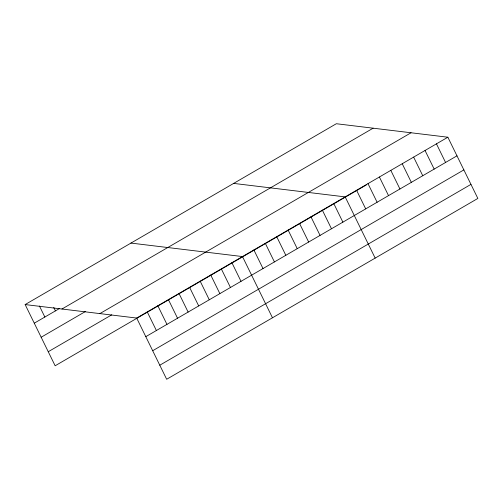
<?xml version="1.0" encoding="UTF-8"?>
<svg xmlns="http://www.w3.org/2000/svg" width="503" height="503" viewBox="0 0 503 503"><rect width="100%" height="100%" fill="white"/><g stroke="black" fill="none" stroke-linecap="round" stroke-linejoin="round"><path stroke-width="0.75" d="M25.15 304.567L336.331 123.732L447.859 137.218L477.85 198.434L166.669 379.268L136.678 318.053L25.15 304.567L55.141 365.782L366.322 184.947M34.273 323.184L59.398 308.584M61.957 309.018L373.138 128.183M41.158 337.243L85.46 311.495M99.877 313.602L411.058 132.767M48.25 351.723L111.735 314.834M136.678 318.053L447.859 137.218M145.801 336.67L456.982 155.836M152.686 350.729L463.867 169.895M159.784 365.216L470.965 184.375M233.644 183.406L345.171 196.893L375.163 258.108M130.95 243.081L242.484 256.568L272.469 317.783M436.453 143.852L445.57 162.463M425.041 150.479L434.164 169.096M413.629 157.112L422.753 175.729M402.224 163.739L411.341 182.356M390.812 170.372L399.929 188.99M379.4 176.999L388.523 195.617M367.989 183.633L377.112 202.25M356.583 190.266L365.7 208.883M333.759 203.526L342.883 222.144M322.354 210.153L331.471 228.771M310.942 216.787L320.059 235.404M299.53 223.42L308.653 242.031M288.118 230.047L297.242 248.664M276.713 236.68L285.83 255.298M265.301 243.307L274.424 261.925M253.889 249.941L263.012 268.558M231.902 262.717L241.019 281.334M221.32 268.866L230.443 287.483M210.738 275.015L219.861 293.633M200.163 281.164L209.279 299.782M189.581 287.314L198.698 305.931M178.999 293.463L188.122 312.08M168.417 299.612L177.54 318.229M157.841 305.761L166.958 324.378M147.26 311.904L156.383 330.521M53.739 307.44L55.431 310.885M39.448 306.006L44.849 317.035"/></g></svg>
